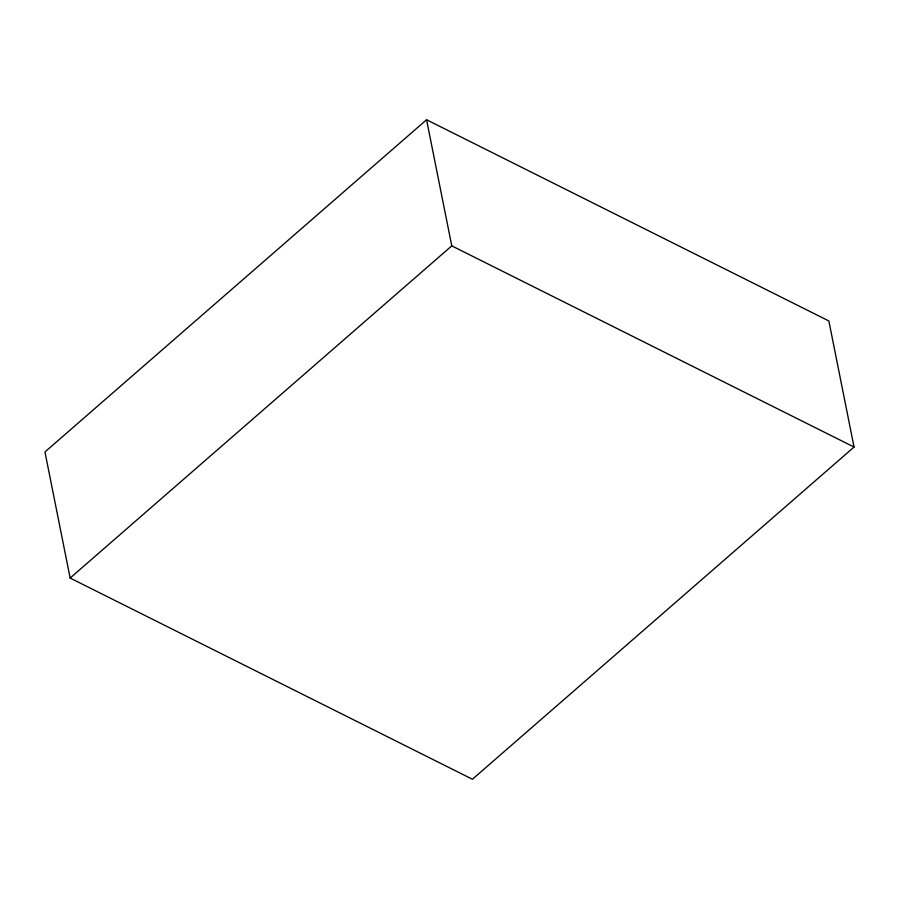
<?xml version="1.0" encoding="UTF-8"?>
<svg xmlns="http://www.w3.org/2000/svg" width="899" height="899" viewBox="0 0 899 899"><rect width="100%" height="100%" fill="white"/><g stroke="black" fill="none" stroke-linecap="round" stroke-linejoin="round"><path stroke-width="1.35" d="M426.564 119.758L44.95 451.95L70.144 578.046L472.436 779.242L854.05 447.05L828.856 320.954L426.564 119.758L451.77 245.865L854.05 447.05M70.144 578.046L451.77 245.865"/></g></svg>
